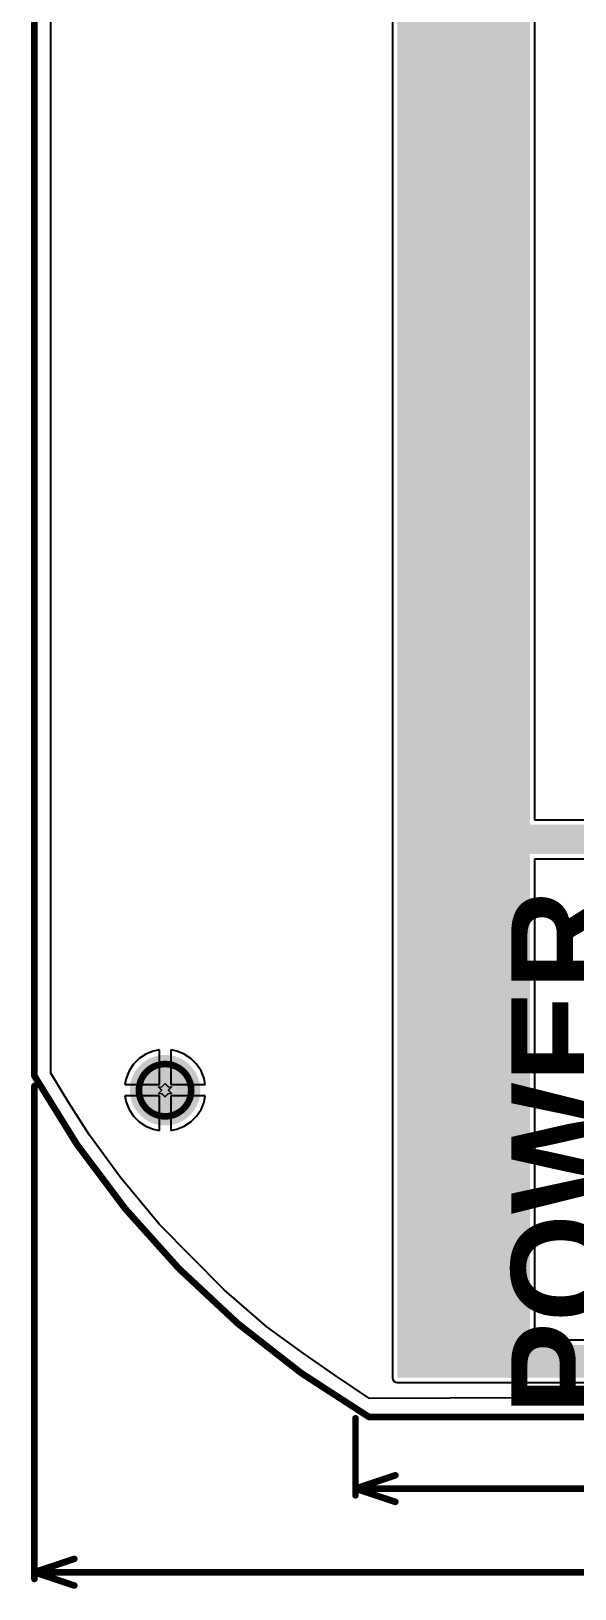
# Model space of a CAD drawing. Header units: inches. Extents: x -5 to 433, y -20 to 71.
# Drawn here: x -5.1 to 15.7, y -19.1 to 40.5 of the extents above; entities that cross this region are included whole.
import ezdxf

# ---------------------------------------------------------------- set-up
doc = ezdxf.new("R2010")
doc.units = ezdxf.units.IN
for name, color, linetype in [('Board Outline', 216, 'Continuous'), ('Bottom Layer', 5, 'Continuous'), ('Bottom Solder', 6, 'Continuous'), ('Deimensions', 6, 'Continuous'), ('Drill Drawing', 1, 'Continuous'), ('Multi-Layer', 9, 'Continuous'), ('Pad Holes', 156, 'Continuous'), ('Top Layer', 1, 'Continuous'), ('Top Overlay', 2, 'Continuous'), ('Top Solder', 216, 'Continuous')]:
    doc.layers.add(name, color=color, linetype=linetype)
doc.styles.add('Arial_Bold', font='', dxfattribs={"height": 0.2})
doc.styles.get('Arial_Bold').set_extended_font_data('Arial', bold=True)

msp = doc.modelspace()

# ---------------------------------------------------------------- hatches: boundary and pattern name
at = {"layer": 'Bottom Layer'}
h = msp.add_hatch(color=5, dxfattribs=at)
edge = h.paths.add_edge_path()
edge.add_arc((0, 0), 1.3, 0, 360)
at = {"layer": 'Bottom Solder'}
h = msp.add_hatch(color=6, dxfattribs=at)
edge = h.paths.add_edge_path()
edge.add_arc((0, 0), 1.35, 0, 360)
at = {"layer": 'Multi-Layer'}
h = msp.add_hatch(color=9, dxfattribs=at)
edge = h.paths.add_edge_path()
edge.add_arc((0, 0), 1.3, 0, 360)
at = {"layer": 'Pad Holes'}
h = msp.add_hatch(color=7, dxfattribs=at)
edge = h.paths.add_edge_path()
edge.add_arc((0, 0), 1, 0, 360)
at = {"layer": 'Top Layer'}
for points in [[(8.89, -10.998), (13.97, -10.998), (13.97, 57.175), (8.89, 57.175)], [(20.2, 9.824), (20.2, 10.152), (13.843, 10.152), (13.843, 9.824)], [(20.197, 9.036), (20.197, 10.033), (12.7, 10.033), (12.7, 9.036)], [(13.843, -9.747), (13.843, -10.998), (64.389, -10.998), (64.389, -9.747)]]:
    msp.add_hatch(color=1, dxfattribs=at).paths.add_polyline_path(points)
h = msp.add_hatch(color=1, dxfattribs=at)
edge = h.paths.add_edge_path()
edge.add_arc((0, 0), 1.3, 0, 360)
at = {"layer": 'Top Solder'}
h = msp.add_hatch(color=216, dxfattribs=at)
edge = h.paths.add_edge_path()
edge.add_arc((0, 0), 1.35, 0, 360)

# ---------------------------------------------------------------- linework, layer by layer
at = {"layer": 'Board Outline'}
for points in [[(-5, 0.544, 0.254, 0.254, 0), (-5, 48.544, 0.254, 0.254, 0)], [(7.805, -12.5, 0.254, 0.254, -0.132866), (-5, 0.544, 0.254, 0.254, 0)], [(-1, 0, 0.254, 0.254, -1), (1, 0, 0.254, 0.254, 0)], [(1, 0, 0.254, 0.254, -1), (-1, 0, 0.254, 0.254, 0)], [(7.805, -12.5, 0.254, 0.254, 0), (72.195, -12.5, 0.254, 0.254, 0)]]:
    msp.add_lwpolyline(points, format="xyseb", dxfattribs=at)
for points in [[(-5.063, 0.544, 0.127, 0.127, 1), (-4.936, 0.544, 0.127, 0.127, 1)], [(-5.063, 0.544, 0.127, 0.127, 1), (-4.936, 0.544, 0.127, 0.127, 1)], [(-1.064, 0, 0.127, 0.127, 1), (-0.937, 0, 0.127, 0.127, 1)], [(-1.064, 0, 0.127, 0.127, 1), (-0.937, 0, 0.127, 0.127, 1)], [(0.937, 0, 0.127, 0.127, 1), (1.064, 0, 0.127, 0.127, 1)], [(0.937, 0, 0.127, 0.127, 1), (1.064, 0, 0.127, 0.127, 1)], [(7.741, -12.5, 0.127, 0.127, 1), (7.868, -12.5, 0.127, 0.127, 1)], [(7.741, -12.5, 0.127, 0.127, 1), (7.868, -12.5, 0.127, 0.127, 1)]]:
    msp.add_lwpolyline(points, format="xyseb", close=True, dxfattribs=at)
at = {"layer": 'Deimensions'}
for points in [[(-5, -18.694, 0.254, 0.254, 0), (-5, 0.163, 0.254, 0.254, 0)], [(7.29, -15.494, 0.254, 0.254, 0), (7.29, -12.548, 0.254, 0.254, 0)], [(7.29, -15.24, 0.254, 0.254, 0), (8.814, -14.732, 0.254, 0.254, 0)], [(7.29, -15.24, 0.254, 0.254, 0), (8.814, -15.748, 0.254, 0.254, 0)], [(7.29, -15.24, 0.254, 0.254, 0), (34.105, -15.24, 0.254, 0.254, 0)], [(-5, -18.44, 0.254, 0.254, 0), (-3.476, -17.932, 0.254, 0.254, 0)], [(-5, -18.44, 0.254, 0.254, 0), (-3.476, -18.948, 0.254, 0.254, 0)], [(-5, -18.44, 0.254, 0.254, 0), (34.236, -18.44, 0.254, 0.254, 0)]]:
    msp.add_lwpolyline(points, format="xyseb", dxfattribs=at)
for points in [[(-5.063, 0.163, 0.127, 0.127, 1), (-4.936, 0.163, 0.127, 0.127, 1)], [(7.226, -12.548, 0.127, 0.127, 1), (7.353, -12.548, 0.127, 0.127, 1)], [(8.75, -14.732, 0.127, 0.127, 1), (8.877, -14.732, 0.127, 0.127, 1)], [(7.226, -15.24, 0.127, 0.127, 1), (7.353, -15.24, 0.127, 0.127, 1)], [(7.226, -15.24, 0.127, 0.127, 1), (7.353, -15.24, 0.127, 0.127, 1)], [(7.226, -15.24, 0.127, 0.127, 1), (7.353, -15.24, 0.127, 0.127, 1)], [(7.226, -15.494, 0.127, 0.127, 1), (7.353, -15.494, 0.127, 0.127, 1)], [(8.75, -15.748, 0.127, 0.127, 1), (8.877, -15.748, 0.127, 0.127, 1)], [(-3.539, -17.932, 0.127, 0.127, 1), (-3.412, -17.932, 0.127, 0.127, 1)], [(-5.063, -18.44, 0.127, 0.127, 1), (-4.936, -18.44, 0.127, 0.127, 1)], [(-5.063, -18.44, 0.127, 0.127, 1), (-4.936, -18.44, 0.127, 0.127, 1)], [(-5.063, -18.44, 0.127, 0.127, 1), (-4.936, -18.44, 0.127, 0.127, 1)], [(-5.063, -18.694, 0.127, 0.127, 1), (-4.936, -18.694, 0.127, 0.127, 1)], [(-3.539, -18.948, 0.127, 0.127, 1), (-3.412, -18.948, 0.127, 0.127, 1)]]:
    msp.add_lwpolyline(points, format="xyseb", close=True, dxfattribs=at)
at = {"layer": 'Drill Drawing'}
for points in [[(-0.254, 0.127, 0.0508, 0.0508, 0), (-0.127, 0, 0.0508, 0.0508, 0)], [(-0.254, 0.127, 0.0508, 0.0508, 0), (-0.127, 0.127, 0.0508, 0.0508, 0)], [(-0.254, -0.127, 0.0508, 0.0508, 0), (-0.127, 0, 0.0508, 0.0508, 0)], [(-0.127, 0.127, 0.0508, 0.0508, 0), (0, 0.254, 0.0508, 0.0508, 0)], [(0, 0.254, 0.0508, 0.0508, 0), (0.127, 0.127, 0.0508, 0.0508, 0)], [(0.127, 0.127, 0.0508, 0.0508, 0), (0.254, 0.127, 0.0508, 0.0508, 0)], [(0.127, 0, 0.0508, 0.0508, 0), (0.254, 0.127, 0.0508, 0.0508, 0)], [(0.127, 0, 0.0508, 0.0508, 0), (0.254, -0.127, 0.0508, 0.0508, 0)], [(-0.254, -0.127, 0.0508, 0.0508, 0), (-0.127, -0.127, 0.0508, 0.0508, 0)], [(-0.127, -0.127, 0.0508, 0.0508, 0), (0, -0.254, 0.0508, 0.0508, 0)], [(0, -0.254, 0.0508, 0.0508, 0), (0.127, -0.127, 0.0508, 0.0508, 0)], [(0.127, -0.127, 0.0508, 0.0508, 0), (0.254, -0.127, 0.0508, 0.0508, 0)]]:
    msp.add_lwpolyline(points, format="xyseb", dxfattribs=at)
for points in [[(-0.267, 0.127, 0.0254, 0.0254, 1), (-0.241, 0.127, 0.0254, 0.0254, 1)], [(-0.267, 0.127, 0.0254, 0.0254, 1), (-0.241, 0.127, 0.0254, 0.0254, 1)], [(-0.14, 0.127, 0.0254, 0.0254, 1), (-0.114, 0.127, 0.0254, 0.0254, 1)], [(-0.14, 0.127, 0.0254, 0.0254, 1), (-0.114, 0.127, 0.0254, 0.0254, 1)], [(-0.14, 0, 0.0254, 0.0254, 1), (-0.114, 0, 0.0254, 0.0254, 1)], [(-0.14, 0, 0.0254, 0.0254, 1), (-0.114, 0, 0.0254, 0.0254, 1)], [(-0.013, 0.254, 0.0254, 0.0254, 1), (0.013, 0.254, 0.0254, 0.0254, 1)], [(-0.013, 0.254, 0.0254, 0.0254, 1), (0.013, 0.254, 0.0254, 0.0254, 1)], [(0.114, 0.127, 0.0254, 0.0254, 1), (0.14, 0.127, 0.0254, 0.0254, 1)], [(0.114, 0.127, 0.0254, 0.0254, 1), (0.14, 0.127, 0.0254, 0.0254, 1)], [(0.114, 0, 0.0254, 0.0254, 1), (0.14, 0, 0.0254, 0.0254, 1)], [(0.114, 0, 0.0254, 0.0254, 1), (0.14, 0, 0.0254, 0.0254, 1)], [(0.241, 0.127, 0.0254, 0.0254, 1), (0.267, 0.127, 0.0254, 0.0254, 1)], [(0.241, 0.127, 0.0254, 0.0254, 1), (0.267, 0.127, 0.0254, 0.0254, 1)], [(-0.267, -0.127, 0.0254, 0.0254, 1), (-0.241, -0.127, 0.0254, 0.0254, 1)], [(-0.267, -0.127, 0.0254, 0.0254, 1), (-0.241, -0.127, 0.0254, 0.0254, 1)], [(-0.14, -0.127, 0.0254, 0.0254, 1), (-0.114, -0.127, 0.0254, 0.0254, 1)], [(-0.14, -0.127, 0.0254, 0.0254, 1), (-0.114, -0.127, 0.0254, 0.0254, 1)], [(-0.013, -0.254, 0.0254, 0.0254, 1), (0.013, -0.254, 0.0254, 0.0254, 1)], [(-0.013, -0.254, 0.0254, 0.0254, 1), (0.013, -0.254, 0.0254, 0.0254, 1)], [(0.114, -0.127, 0.0254, 0.0254, 1), (0.14, -0.127, 0.0254, 0.0254, 1)], [(0.114, -0.127, 0.0254, 0.0254, 1), (0.14, -0.127, 0.0254, 0.0254, 1)], [(0.241, -0.127, 0.0254, 0.0254, 1), (0.267, -0.127, 0.0254, 0.0254, 1)], [(0.241, -0.127, 0.0254, 0.0254, 1), (0.267, -0.127, 0.0254, 0.0254, 1)]]:
    msp.add_lwpolyline(points, format="xyseb", close=True, dxfattribs=at)
at = {"layer": 'Top Layer'}
for p, q in [((8.709, 56.388), (8.709, -10.998)), ((14.151, 10.333), (14.151, 56.207)), ((-4.37, 0.658), (-4.37, 48.658)), ((17.295, 10.333), (14.151, 10.333)), ((14.151, -9.566), (14.151, 8.855)), ((14.151, 8.855), (20.197, 8.855)), ((-0.991, 1.207), (-1.207, 0.991)), ((-0.736, 1.377), (-0.991, 1.207)), ((-0.453, 1.494), (-0.736, 1.377)), ((-0.216, 1.541), (-0.453, 1.494)), ((-0.216, 0.216), (-0.216, 1.541)), ((0.453, 1.494), (0.216, 1.541)), ((0.216, 1.541), (0.216, 0.216)), ((0.736, 1.377), (0.453, 1.494)), ((0.991, 1.207), (0.736, 1.377)), ((1.207, 0.991), (0.991, 1.207)), ((-3.678, -0.487), (-4.37, 0.658)), ((-1.377, 0.736), (-1.494, 0.453)), ((-1.207, 0.991), (-1.377, 0.736)), ((1.377, 0.736), (1.207, 0.991)), ((1.494, 0.453), (1.377, 0.736)), ((-1.494, 0.453), (-1.541, 0.216)), ((-1.541, 0.216), (-0.216, 0.216)), ((0.216, 0.216), (1.541, 0.216)), ((1.541, 0.216), (1.494, 0.453)), ((-2.896, -1.718), (-3.678, -0.487)), ((-0.216, -0.216), (-1.541, -0.216)), ((-1.541, -0.216), (-1.494, -0.453)), ((-1.494, -0.453), (-1.377, -0.736)), ((-0.216, -1.541), (-0.216, -0.216)), ((1.541, -0.216), (0.216, -0.216)), ((0.216, -0.216), (0.216, -1.541)), ((1.377, -0.736), (1.494, -0.453)), ((1.494, -0.453), (1.541, -0.216)), ((-1.377, -0.736), (-1.207, -0.991)), ((-1.207, -0.991), (-0.991, -1.207)), ((0.991, -1.207), (1.207, -0.991)), ((1.207, -0.991), (1.377, -0.736)), ((-1.711, -3.338), (-2.896, -1.718)), ((-0.991, -1.207), (-0.736, -1.377)), ((-0.736, -1.377), (-0.453, -1.494)), ((-0.453, -1.494), (-0.216, -1.541)), ((0.216, -1.541), (0.453, -1.494)), ((0.453, -1.494), (0.736, -1.377)), ((0.736, -1.377), (0.991, -1.207)), ((-0.221, -5.119), (-1.711, -3.338)), ((2.263, -7.632), (-0.221, -5.119)), ((3.895, -9.051), (2.263, -7.632)), ((5.282, -10.064), (3.895, -9.051)), ((6.493, -10.902), (5.282, -10.064)), ((20.91, -9.566), (14.151, -9.566)), ((7.827, -11.788), (6.493, -10.902)), ((8.709, -10.998), (8.723, -11.068)), ((8.723, -11.068), (8.762, -11.126)), ((8.762, -11.126), (8.821, -11.166)), ((8.821, -11.166), (8.89, -11.179)), ((8.89, -11.179), (13.843, -11.179)), ((13.843, -11.179), (13.843, -11.179)), ((13.843, -11.179), (64.389, -11.179)), ((72.219, -11.588), (7.827, -11.788))]:
    msp.add_line(p, q, dxfattribs=at)

# ---------------------------------------------------------------- texts
at = {"layer": 'Top Overlay', "style": 'Arial_Bold'}
msp.add_text('POWER', height=3.81, rotation=90, dxfattribs=at).set_placement((17.061, -12.427))

doc.saveas('drawing.dxf')
